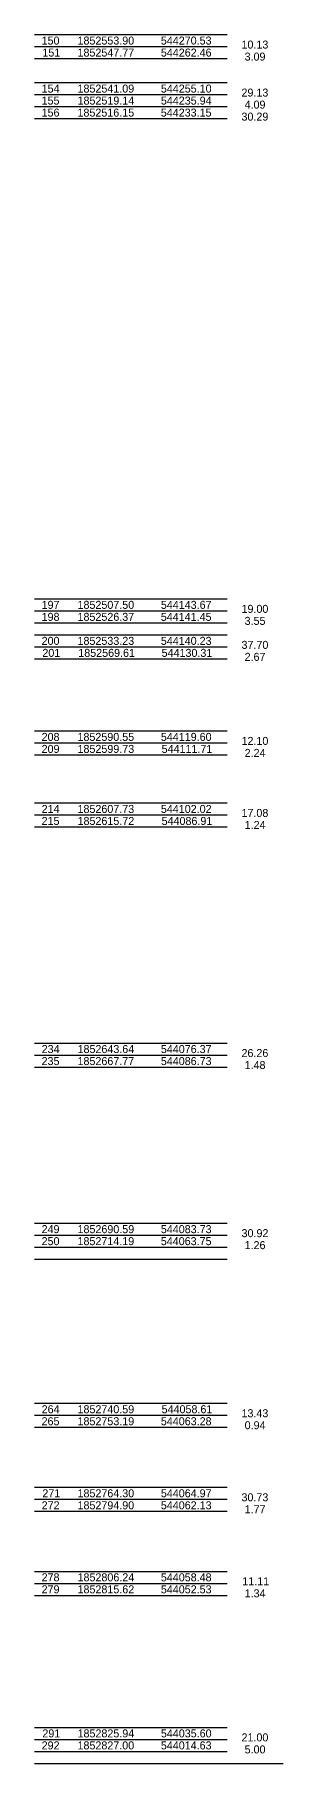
# Model space of a CAD drawing. Extents: x 543926 to 544467, y 1851774 to 1852930.
# Drawn here: x 544390 to 544467, y 1851774 to 1852314 of the extents above; entities that cross this region are included whole.
import ezdxf

# ---------------------------------------------------------------- set-up
doc = ezdxf.new("R2010")
doc.units = 0
doc.layers.add('Level 63', color=7, linetype='Continuous')

msp = doc.modelspace()

# ---------------------------------------------------------------- linework, layer by layer
at = {"layer": 'Level 63'}
for p, q in [((544389.63, 1852314.12), (544449.63, 1852314.12)), ((544389.63, 1852310.37), (544449.63, 1852310.37)), ((544389.63, 1852306.62), (544449.63, 1852306.62)), ((544389.63, 1852299.12), (544449.63, 1852299.12)), ((544389.63, 1852295.37), (544449.63, 1852295.37)), ((544389.63, 1852291.62), (544449.63, 1852291.62)), ((544389.63, 1852287.87), (544449.63, 1852287.87)), ((544389.63, 1852137.87), (544449.63, 1852137.87)), ((544389.63, 1852134.12), (544449.63, 1852134.12)), ((544389.63, 1852130.37), (544449.63, 1852130.37)), ((544389.63, 1852126.62), (544449.63, 1852126.62)), ((544389.63, 1852122.87), (544449.63, 1852122.87)), ((544389.63, 1852119.12), (544449.63, 1852119.12)), ((544389.63, 1852096.62), (544449.63, 1852096.62)), ((544389.63, 1852092.87), (544449.63, 1852092.87)), ((544389.63, 1852089.12), (544449.63, 1852089.12)), ((544389.63, 1852074.12), (544449.63, 1852074.12)), ((544389.63, 1852070.37), (544449.63, 1852070.37)), ((544389.63, 1852066.62), (544449.63, 1852066.62)), ((544389.63, 1851999.12), (544449.63, 1851999.12)), ((544389.63, 1851995.37), (544449.63, 1851995.37)), ((544389.63, 1851991.62), (544449.63, 1851991.62)), ((544389.63, 1851942.87), (544449.63, 1851942.87)), ((544389.63, 1851939.12), (544449.63, 1851939.12)), ((544389.63, 1851935.37), (544449.63, 1851935.37)), ((544389.63, 1851931.62), (544449.63, 1851931.62)), ((544389.63, 1851886.62), (544449.63, 1851886.62)), ((544389.63, 1851882.87), (544449.63, 1851882.87)), ((544389.63, 1851879.12), (544449.63, 1851879.12)), ((544389.63, 1851860.37), (544449.63, 1851860.37)), ((544389.63, 1851856.62), (544449.63, 1851856.62)), ((544389.63, 1851852.87), (544449.63, 1851852.87)), ((544389.63, 1851834.12), (544449.63, 1851834.12)), ((544389.63, 1851830.37), (544449.63, 1851830.37)), ((544389.63, 1851826.62), (544449.63, 1851826.62)), ((544389.63, 1851785.37), (544449.63, 1851785.37)), ((544389.63, 1851781.62), (544449.63, 1851781.62)), ((544389.63, 1851777.87), (544449.63, 1851777.87)), ((544389.63, 1851774.12), (544467.13, 1851774.12))]:
    msp.add_line(p, q, dxfattribs=at)

# ---------------------------------------------------------------- texts
for s, p in [('150', (544391.8, 1852311)), ('1852553.90', (544402.99, 1852311)), ('544270.53', (544428.96, 1852311)), ('151', (544392.04, 1852307.25)), ('1852547.77', (544402.99, 1852307.25)), ('544262.46', (544428.96, 1852307.25)), ('10.13', (544454.09, 1852309.75)), ('3.09', (544455.06, 1852306)), ('154', (544391.81, 1852296)), ('1852541.09', (544402.99, 1852296)), ('544255.10', (544428.97, 1852296)), ('29.13', (544454.09, 1852294.75)), ('155', (544391.79, 1852292.25)), ('1852519.14', (544403, 1852292.25)), ('544235.94', (544428.97, 1852292.25)), ('4.09', (544455.06, 1852291)), ('156', (544391.8, 1852288.5)), ('1852516.15', (544402.98, 1852288.5)), ('544233.15', (544428.95, 1852288.5)), ('30.29', (544454.09, 1852287.25)), ('197', (544391.8, 1852134.75)), ('1852507.50', (544402.99, 1852134.75)), ('544143.67', (544428.96, 1852134.75)), ('19.00', (544454.1, 1852133.5)), ('198', (544391.8, 1852131)), ('1852526.37', (544402.99, 1852131)), ('544141.45', (544428.95, 1852131)), ('3.55', (544455.06, 1852129.75)), ('200', (544391.8, 1852123.5)), ('1852533.23', (544402.99, 1852123.5)), ('544140.23', (544428.96, 1852123.5)), ('37.70', (544454.1, 1852122.25)), ('201', (544392.04, 1852119.75)), ('1852569.61', (544403.23, 1852119.75)), ('544130.31', (544429.2, 1852119.75)), ('2.67', (544455.06, 1852118.5)), ('208', (544391.8, 1852093.5)), ('209', (544391.8, 1852089.75)), ('1852590.55', (544402.98, 1852093.5)), ('1852599.73', (544402.99, 1852089.75)), ('544119.60', (544428.97, 1852093.5)), ('544111.71', (544429.2, 1852089.75)), ('12.10', (544454.1, 1852092.25)), ('2.24', (544455.07, 1852088.5)), ('214', (544391.81, 1852071)), ('1852607.73', (544402.99, 1852071)), ('544102.02', (544428.97, 1852071)), ('17.08', (544454.09, 1852069.75)), ('215', (544391.79, 1852067.25)), ('1852615.72', (544403, 1852067.25)), ('544086.91', (544429.2, 1852067.25)), ('1.24', (544455.07, 1852066)), ('234', (544391.81, 1851996)), ('1852643.64', (544403, 1851996)), ('544076.37', (544428.96, 1851996)), ('26.26', (544454.09, 1851994.75)), ('235', (544391.79, 1851992.25)), ('1852667.77', (544402.99, 1851992.25)), ('544086.73', (544428.96, 1851992.25)), ('1.48', (544455.06, 1851991)), ('249', (544391.8, 1851939.75)), ('1852690.59', (544402.99, 1851939.75)), ('544083.73', (544428.96, 1851939.75)), ('30.92', (544454.11, 1851938.5)), ('250', (544391.8, 1851936)), ('1852714.19', (544402.99, 1851936)), ('544063.75', (544428.95, 1851936)), ('1.26', (544455.06, 1851934.75)), ('265', (544391.79, 1851879.75)), ('264', (544391.81, 1851883.5)), ('1852740.59', (544402.99, 1851883.5)), ('1852753.19', (544402.99, 1851879.75)), ('544063.28', (544428.96, 1851879.75)), ('544058.61', (544429.2, 1851883.5)), ('13.43', (544454.09, 1851882.25)), ('0.94', (544455.07, 1851878.5)), ('272', (544391.81, 1851853.5)), ('271', (544392.04, 1851857.25)), ('1852764.30', (544402.99, 1851857.25)), ('1852794.90', (544402.99, 1851853.5)), ('544064.97', (544428.96, 1851857.25)), ('544062.13', (544428.96, 1851853.5)), ('30.73', (544454.09, 1851856)), ('1.77', (544455.06, 1851852.25)), ('278', (544391.8, 1851831)), ('1852806.24', (544403, 1851831)), ('544058.48', (544428.96, 1851831)), ('279', (544391.8, 1851827.25)), ('1852815.62', (544403, 1851827.25)), ('544052.53', (544428.96, 1851827.25)), ('11.11', (544454.34, 1851829.75)), ('1.34', (544455.07, 1851826)), ('291', (544392.04, 1851782.25)), ('1852825.94', (544403, 1851782.25)), ('544035.60', (544428.97, 1851782.25)), ('292', (544391.81, 1851778.5)), ('1852827.00', (544402.99, 1851778.5)), ('544014.63', (544428.96, 1851778.5)), ('21.00', (544454.1, 1851781)), ('5.00', (544455.07, 1851777.25))]:
    msp.add_text(s, height=2.5, dxfattribs=at).set_placement(p)

doc.saveas('drawing.dxf')
